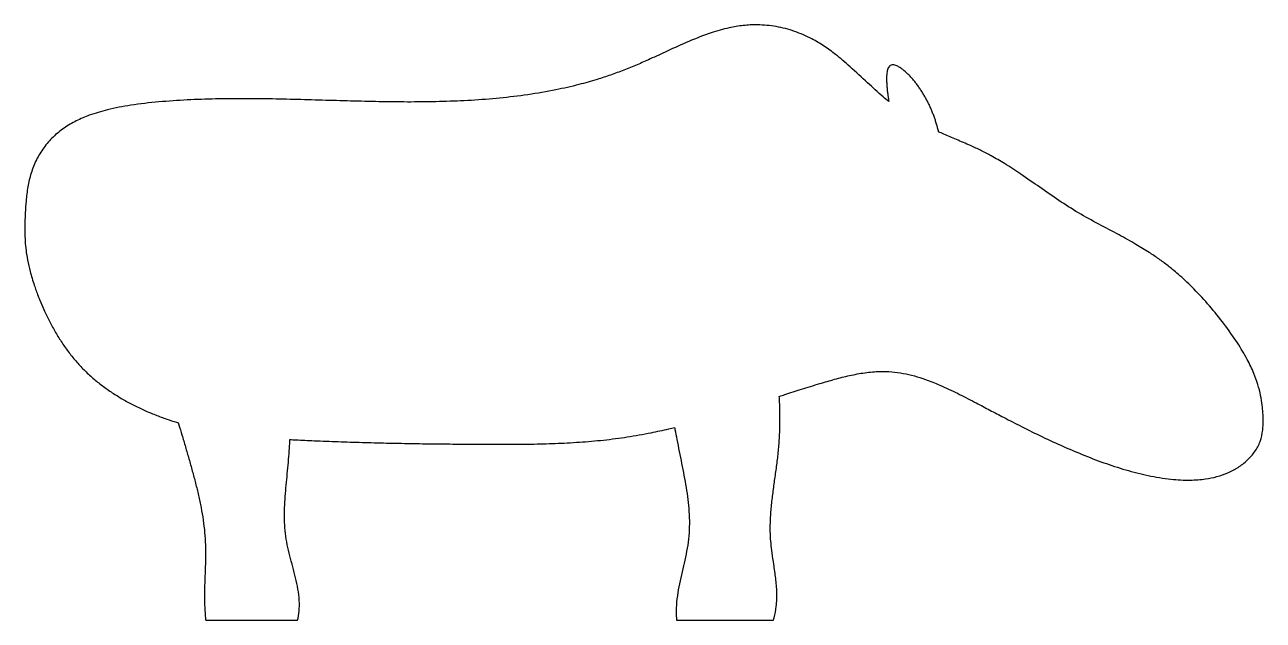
# Model space of a CAD drawing. Header units: millimetres. Extents: x 2 to 297, y 0 to 142.
import ezdxf

# ---------------------------------------------------------------- set-up
doc = ezdxf.new("R2010")
doc.units = ezdxf.units.MM
doc.layers.add('outline', color=7, linetype='Continuous')

msp = doc.modelspace()

# ---------------------------------------------------------------- linework, layer by layer
at = {"layer": 'outline'}
for p, q in [((44.93, 0), (66.79, 0)), ((157, 0), (180.08, 0))]:
    msp.add_line(p, q, dxfattribs=at)
for points, knots in [([(207.51, 123.41), (207.06, 123.78), (205.34, 125.24), (202.29, 128.03), (198.6, 131.48), (195.17, 134.42), (192.14, 136.64), (188.91, 138.56), (185.11, 140.22), (180.74, 141.37), (176.61, 141.76), (172.86, 141.58), (169.15, 140.95), (164.81, 139.71), (159.91, 137.78), (155.12, 135.6), (151.04, 133.7), (147.61, 132.16), (144.48, 130.87), (141.3, 129.71), (137.73, 128.55), (133.39, 127.33), (127.9, 126.07), (121.6, 124.99), (114.88, 124.19), (108.14, 123.67), (101.38, 123.39), (94.62, 123.29), (87.85, 123.34), (81.09, 123.49), (74.33, 123.68), (67.57, 123.89), (60.81, 124.05), (54.04, 124.12), (47.28, 124.07), (40.52, 123.83), (33.77, 123.38), (27.42, 122.67), (21.88, 121.61), (17.55, 120.34), (14.08, 118.89), (11.15, 117.18), (8.52, 115.04), (6.29, 112.48), (4.54, 109.58), (3.29, 106.43), (2.53, 103.12), (2.14, 99.95), (1.95, 97.14), (1.87, 94.7), (1.85, 92.45), (1.92, 90.19), (2.12, 87.95), (2.51, 85.54), (3.15, 82.79), (4.02, 79.94), (4.78, 77.81), (5.19, 76.76), (5.27, 76.57)], [0.0000002, 0.0000002, 0.0000002, 0.0000002, 0.0070093, 0.027027, 0.0495495, 0.0675676, 0.0810811, 0.0945946, 0.1126126, 0.1306306, 0.1486486, 0.1621622, 0.1756757, 0.1936937, 0.2162162, 0.2387387, 0.2567568, 0.2702703, 0.2837838, 0.2972973, 0.3108108, 0.3288288, 0.3513514, 0.3783784, 0.4054054, 0.4324324, 0.4594595, 0.4864865, 0.5135135, 0.5405405, 0.5675676, 0.5945946, 0.6216216, 0.6486486, 0.6756757, 0.7027027, 0.7297297, 0.7567568, 0.7792793, 0.7972973, 0.8108108, 0.8243243, 0.8378378, 0.8513514, 0.8648649, 0.8783784, 0.8918919, 0.9054054, 0.9166667, 0.9256757, 0.9346847, 0.9436937, 0.9527027, 0.9617117, 0.972973, 0.9864865, 0.9974935, 1, 1, 1, 1]), ([(219.37, 116.22), (219.3, 116.53), (219.14, 117.14), (218.88, 118.06), (218.59, 118.97), (218.28, 119.87), (217.94, 120.76), (217.58, 121.64), (217.19, 122.51), (216.77, 123.37), (216.32, 124.21), (215.85, 125.04), (215.35, 125.85), (214.82, 126.64), (214.27, 127.42), (213.68, 128.17), (213.07, 128.9), (212.42, 129.6), (211.74, 130.27), (211.06, 130.86), (210.43, 131.34), (209.9, 131.69), (209.43, 131.93), (208.98, 132.1), (208.51, 132.2), (208.03, 132.13), (207.63, 131.84), (207.37, 131.43), (207.21, 130.99), (207.09, 130.47), (207.01, 129.84), (206.97, 129.04), (206.99, 128.14), (207.04, 127.19), (207.13, 126.24), (207.24, 125.29), (207.36, 124.35), (207.46, 123.72), (207.51, 123.41)], [0.0000048, 0.0000048, 0.0000048, 0.0000048, 0.0322581, 0.0645161, 0.0967742, 0.1290323, 0.1612903, 0.1935484, 0.2258065, 0.2580645, 0.2903226, 0.3225806, 0.3548387, 0.3870968, 0.4193548, 0.4516129, 0.483871, 0.516129, 0.5483871, 0.5806452, 0.6075269, 0.6290323, 0.6451613, 0.6612903, 0.6774194, 0.6935484, 0.7096774, 0.7258065, 0.7419355, 0.7580645, 0.7795699, 0.8064516, 0.8387097, 0.8709677, 0.9032258, 0.9354839, 0.9677419, 0.9999958, 0.9999958, 0.9999958, 0.9999958]), ([(181.45, 53.27), (181.88, 53.41), (183.63, 53.97), (186.83, 55), (190.79, 56.23), (194.61, 57.35), (198.17, 58.26), (201.79, 58.95), (205.15, 59.24), (208.21, 59.16), (210.94, 58.79), (213.62, 58.15), (216.54, 57.21), (219.95, 55.85), (223.84, 54.03), (227.65, 52.07), (231.17, 50.2), (234.69, 48.35), (238.77, 46.24), (243.43, 43.92), (248.43, 41.59), (253.49, 39.42), (258.64, 37.44), (263.88, 35.73), (269.22, 34.37), (274.36, 33.52), (278.95, 33.25), (282.62, 33.51), (285.63, 34.11), (288.24, 35.01), (290.68, 36.3), (292.87, 37.99), (294.72, 40.05), (296.01, 42.52), (296.56, 45.08), (296.65, 47.37), (296.57, 49.36), (296.38, 51.34), (296.01, 53.61), (295.38, 56.14), (294.34, 59.02), (292.74, 62.34), (290.37, 66.27), (287.36, 70.52), (283.9, 74.82), (280.38, 78.65), (277.05, 81.81), (274.23, 84.16), (271.77, 85.99), (269.23, 87.7), (266.09, 89.61), (262.07, 91.83), (257.46, 94.24), (252.62, 96.89), (247.98, 99.86), (243.45, 103.01), (239.19, 105.99), (235.35, 108.51), (232.18, 110.38), (229.46, 111.78), (226.68, 113.07), (223.71, 114.34), (221.18, 115.41), (219.78, 116.03), (219.37, 116.22)], [0, 0, 0, 0, 0.005642, 0.023256, 0.042636, 0.05814, 0.073643, 0.089147, 0.104651, 0.116279, 0.127907, 0.139535, 0.151163, 0.166667, 0.186047, 0.205426, 0.22093, 0.236434, 0.255814, 0.27907, 0.302326, 0.325581, 0.348837, 0.372093, 0.395349, 0.418605, 0.437984, 0.453488, 0.465116, 0.476744, 0.488372, 0.5, 0.511628, 0.523256, 0.534884, 0.544574, 0.552326, 0.560078, 0.569767, 0.581395, 0.593023, 0.608527, 0.627907, 0.651163, 0.674419, 0.697674, 0.717054, 0.732558, 0.744186, 0.755814, 0.771318, 0.790698, 0.813953, 0.837209, 0.860465, 0.883721, 0.906977, 0.926357, 0.94186, 0.953488, 0.965116, 0.98062, 0.994358, 1, 1, 1, 1]), ([(5.27, 76.57), (5.33, 76.43), (5.69, 75.53), (6.44, 73.76), (7.62, 71.29), (9, 68.75), (10.51, 66.29), (12.16, 63.92), (13.97, 61.66), (15.94, 59.55), (18.06, 57.59), (20.31, 55.77), (22.67, 54.11), (25.13, 52.59), (27.66, 51.21), (30.27, 49.96), (32.93, 48.84), (35.5, 47.9), (37.33, 47.3), (38.25, 47.02), (38.4, 46.98)], [0, 0, 0, 0, 0.010016, 0.0625, 0.125, 0.1875, 0.25, 0.3125, 0.375, 0.4375, 0.5, 0.5625, 0.625, 0.6875, 0.75, 0.8125, 0.875, 0.9375, 0.989988, 1.000001, 1.000001, 1.000001, 1.000001]), ([(180.08, 0), (180.14, 0.2), (180.43, 1.27), (180.82, 3.48), (180.92, 6.62), (180.63, 9.96), (180.17, 13.09), (179.75, 15.85), (179.46, 18.25), (179.29, 20.66), (179.29, 23.45), (179.5, 26.61), (179.88, 29.94), (180.34, 33.25), (180.81, 36.57), (181.22, 39.89), (181.48, 43.23), (181.6, 46.58), (181.6, 49.72), (181.52, 51.95), (181.46, 53.06), (181.45, 53.27)], [0, 0, 0, 0, 0.011499, 0.0625, 0.125, 0.1875, 0.25, 0.302083, 0.34375, 0.385417, 0.4375, 0.5, 0.5625, 0.625, 0.6875, 0.75, 0.8125, 0.875, 0.9375, 0.988502, 1.000005, 1.000005, 1.000005, 1.000005]), ([(38.4, 46.98), (38.45, 46.82), (38.73, 45.86), (39.3, 43.95), (40.1, 41.25), (40.93, 38.38), (41.74, 35.51), (42.51, 32.62), (43.22, 29.72), (43.84, 26.8), (44.34, 23.85), (44.7, 20.89), (44.88, 17.9), (44.88, 14.92), (44.79, 11.93), (44.67, 8.95), (44.6, 5.96), (44.65, 3.14), (44.8, 1.15), (44.91, 0.16), (44.93, 0)], [-0.000001, -0.000001, -0.000001, -0.000001, 0.01037, 0.0625, 0.125, 0.1875, 0.25, 0.3125, 0.375, 0.4375, 0.5, 0.5625, 0.625, 0.6875, 0.75, 0.8125, 0.875, 0.9375, 0.98963, 1, 1, 1, 1]), ([(64.96, 43), (65.43, 42.97), (67.35, 42.87), (71.17, 42.7), (76.44, 42.49), (82.18, 42.31), (87.92, 42.16), (93.66, 42.05), (99.41, 41.97), (105.15, 41.91), (110.89, 41.87), (116.64, 41.86), (122.38, 41.9), (128.12, 42.05), (133.86, 42.35), (139.58, 42.84), (145.28, 43.57), (150.47, 44.5), (154.21, 45.31), (156.07, 45.76), (156.53, 45.87)], [-0.000001, -0.000001, -0.000001, -0.000001, 0.015392, 0.0625, 0.125, 0.1875, 0.25, 0.3125, 0.375, 0.4375, 0.5, 0.5625, 0.625, 0.6875, 0.75, 0.8125, 0.875, 0.9375, 0.984608, 1.000001, 1.000001, 1.000001, 1.000001]), ([(156.53, 45.87), (156.56, 45.71), (156.74, 44.76), (157.1, 42.86), (157.63, 40.16), (158.21, 37.32), (158.77, 34.47), (159.28, 31.61), (159.7, 28.74), (159.98, 25.85), (160.08, 22.94), (159.95, 20.04), (159.55, 17.16), (158.95, 14.32), (158.29, 11.49), (157.65, 8.66), (157.14, 5.8), (156.88, 3.06), (156.9, 1.12), (156.98, 0.16), (157, 0)], [0, 0, 0, 0, 0.010073, 0.0625, 0.125, 0.1875, 0.25, 0.3125, 0.375, 0.4375, 0.5, 0.5625, 0.625, 0.6875, 0.75, 0.8125, 0.875, 0.9375, 0.989927, 1, 1, 1, 1]), ([(66.79, 0), (66.83, 0.16), (67.02, 1.05), (67.25, 2.85), (67.19, 5.4), (66.79, 8.09), (66.17, 10.74), (65.46, 13.36), (64.75, 15.98), (64.16, 18.63), (63.79, 21.32), (63.65, 24.04), (63.68, 26.75), (63.84, 29.47), (64.08, 32.17), (64.35, 34.87), (64.61, 37.58), (64.8, 40.15), (64.91, 41.96), (64.96, 42.86), (64.96, 43)], [0, 0, 0, 0, 0.0116281, 0.0625, 0.125, 0.1875, 0.25, 0.3125, 0.375, 0.4375, 0.5, 0.5625, 0.625, 0.6875, 0.75, 0.8125, 0.875, 0.9375, 0.9906734, 0.999977, 0.999977, 0.999977, 0.999977])]:
    msp.add_open_spline(points, degree=3, knots=knots, dxfattribs=at)

doc.saveas('drawing.dxf')
